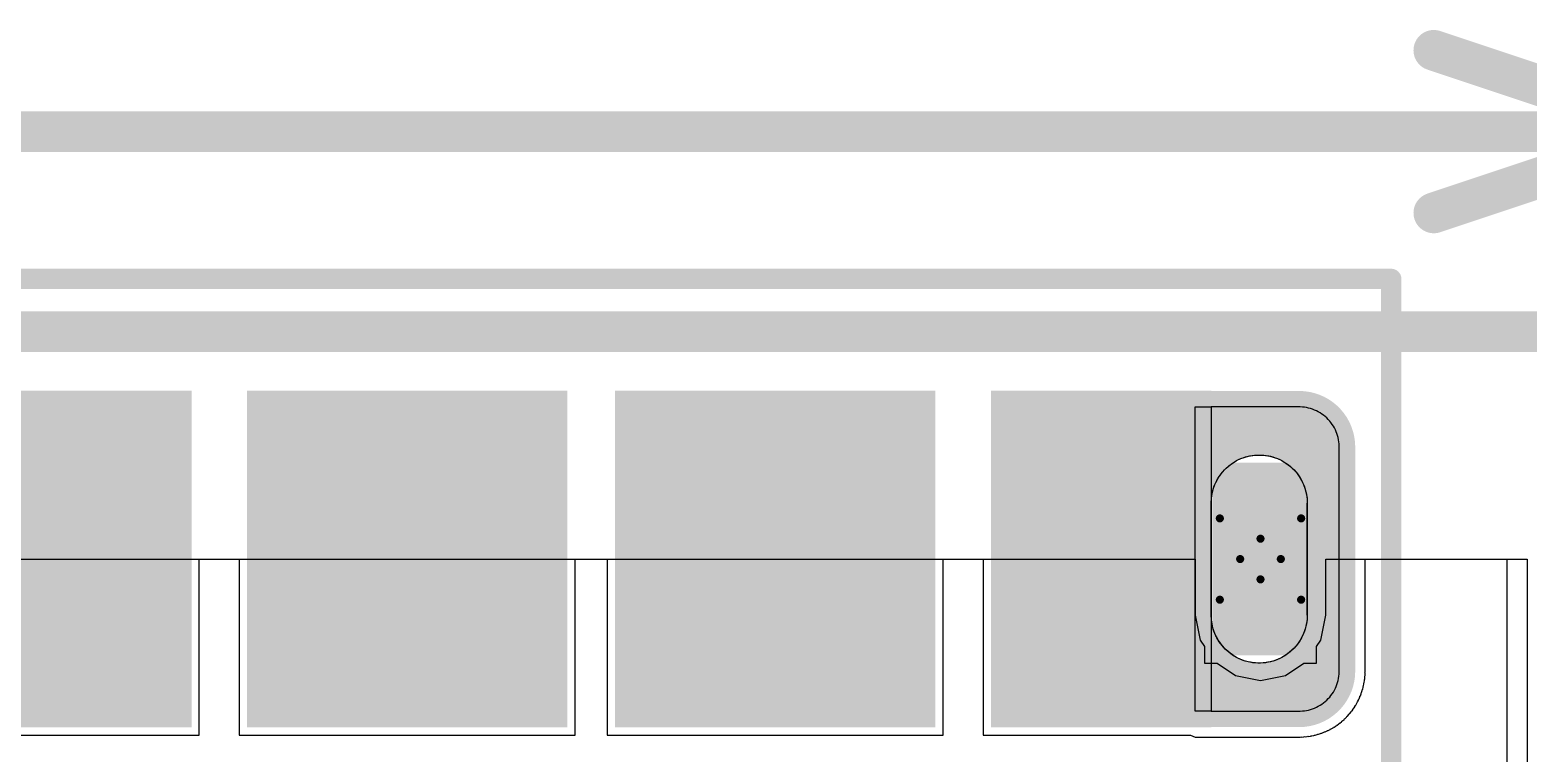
# Model space of a CAD drawing. Header units: inches. Extents: x -3 to 423, y -3 to 110.
# Drawn here: x 53.76 to 63.12, y 76.79 to 81.31 of the extents above; entities that cross this region are included whole.
import ezdxf

# ---------------------------------------------------------------- set-up
doc = ezdxf.new("R2010")
doc.units = ezdxf.units.IN
for name, color, linetype in [('Board Outline', 56, 'Continuous'), ('Bottom Layer', 5, 'Continuous'), ('Bottom Solder', 6, 'Continuous'), ('Drill Drawing', 1, 'Continuous'), ('Mechanical 1', 6, 'Continuous'), ('Mechanical 3', 76, 'Continuous'), ('Mid Layer', 16, 'Continuous'), ('Mid Layer 2', 76, 'Continuous'), ('Multi-Layer', 9, 'Continuous'), ('Pad Holes', 156, 'Continuous'), ('Top Layer', 1, 'Continuous'), ('Top Overlay', 2, 'Continuous'), ('Top Paste', 8, 'Continuous'), ('Top Solder', 216, 'Continuous')]:
    doc.layers.add(name, color=color, linetype=linetype)

msp = doc.modelspace()

# ---------------------------------------------------------------- hatches: boundary and pattern name
at = {"layer": 'Bottom Layer'}
msp.add_hatch(color=5, dxfattribs=at).paths.add_polyline_path([(61.6528, 77.5), (61.2528, 77.5), (61.2528, 78.5), (61.6528, 78.5)])
at = {"layer": 'Bottom Solder'}
msp.add_hatch(color=6, dxfattribs=at).paths.add_polyline_path([(61.7544, 77.3984), (61.1512, 77.3984), (61.1512, 78.6016), (61.7544, 78.6016)])
at = {"layer": 'Mid Layer'}
msp.add_hatch(color=16, dxfattribs=at).paths.add_polyline_path([(61.6528, 77.5), (61.2528, 77.5), (61.2528, 78.5), (61.6528, 78.5)])
at = {"layer": 'Mid Layer 2'}
msp.add_hatch(color=76, dxfattribs=at).paths.add_polyline_path([(61.6528, 77.5), (61.2528, 77.5), (61.2528, 78.5), (61.6528, 78.5)])
at = {"layer": 'Multi-Layer'}
msp.add_hatch(color=9, dxfattribs=at).paths.add_polyline_path([(61.6528, 77.5), (61.2528, 77.5), (61.2528, 78.5), (61.6528, 78.5)])
at = {"layer": 'Pad Holes'}
h = msp.add_hatch(color=7, dxfattribs=at)
edge = h.paths.add_edge_path()
edge.add_arc((61.4528, 78.35), 0.25, 0, 180)
edge.add_line((61.2028, 78.35), (61.2028, 77.65))
edge.add_arc((61.4528, 77.65), 0.25, 180, 360)
edge.add_line((61.7028, 77.65), (61.7028, 78.35))
at = {"layer": 'Top Layer'}
for points in [[(53.4958, 78.95), (54.6707, 78.95), (54.6707, 77.05), (53.4958, 77.05)], [(57.02, 77.05), (55.22, 77.05), (55.22, 78.95), (57.02, 78.95)], [(59.32, 77.05), (57.52, 77.05), (57.52, 78.95), (59.32, 78.95)], [(61.0442, 77.05), (59.8693, 77.05), (59.8693, 78.95), (61.0442, 78.95)], [(61.6528, 77.5), (61.2528, 77.5), (61.2528, 78.5), (61.6528, 78.5)]]:
    msp.add_hatch(color=1, dxfattribs=at).paths.add_polyline_path(points)
at = {"layer": 'Top Paste'}
for points in [[(53.4958, 78.95), (54.6707, 78.95), (54.6707, 77.05), (53.4958, 77.05)], [(57.02, 77.05), (55.22, 77.05), (55.22, 78.95), (57.02, 78.95)], [(59.32, 77.05), (57.52, 77.05), (57.52, 78.95), (59.32, 78.95)], [(61.0442, 77.05), (59.8693, 77.05), (59.8693, 78.95), (61.0442, 78.95)]]:
    msp.add_hatch(color=8, dxfattribs=at).paths.add_polyline_path(points)
at = {"layer": 'Top Solder'}
for points in [[(53.3942, 79.0516), (54.7723, 79.0516), (54.7723, 76.9484), (53.3942, 76.9484)], [(57.1216, 76.9484), (55.1184, 76.9484), (55.1184, 79.0516), (57.1216, 79.0516)], [(59.4216, 76.9484), (57.4184, 76.9484), (57.4184, 79.0516), (59.4216, 79.0516)], [(61.1458, 76.9484), (59.7677, 76.9484), (59.7677, 79.0516), (61.1458, 79.0516)], [(61.7544, 77.3984), (61.1512, 77.3984), (61.1512, 78.6016), (61.7544, 78.6016)]]:
    msp.add_hatch(color=216, dxfattribs=at).paths.add_polyline_path(points)

# ---------------------------------------------------------------- linework, layer by layer
at = {"layer": 'Board Outline', "const_width": 0.254}
msp.add_lwpolyline([(0.02, 79.42), (64.06, 79.42)], dxfattribs=at)
at = {"layer": 'Bottom Layer'}
for p, q in [((53.5028, 78), (61.045, 78)), ((61.045, 78), (61.045, 77.65)), ((61.8607, 77.65), (61.8607, 78)), ((61.8607, 78), (63.119, 78)), ((63.119, 78), (63.119, 68.91)), ((61.045, 77.65), (61.0761, 77.4939)), ((61.8296, 77.4939), (61.8607, 77.65)), ((61.0761, 77.4939), (61.1028, 77.4538)), ((61.1028, 77.4538), (61.1028, 77.35)), ((61.8028, 77.4538), (61.8296, 77.4939)), ((61.8028, 77.35), (61.8028, 77.4538)), ((61.1028, 77.35), (61.1818, 77.35)), ((61.1818, 77.35), (61.2968, 77.2732)), ((61.6089, 77.2732), (61.7238, 77.35)), ((61.7238, 77.35), (61.8028, 77.35)), ((61.2968, 77.2732), (61.4528, 77.2422)), ((61.4528, 77.2422), (61.6089, 77.2732))]:
    msp.add_line(p, q, dxfattribs=at)
at = {"layer": 'Drill Drawing', "const_width": 0.0508}
for points in [[(61.1988, 78.254), (61.4528, 78.127)], [(61.1988, 78.254), (61.3258, 78)], [(61.4528, 78.127), (61.7068, 78.254)], [(61.5798, 78), (61.7068, 78.254)], [(61.1988, 77.746), (61.3258, 78)], [(61.5798, 78), (61.7068, 77.746)], [(61.1988, 77.746), (61.4528, 77.873)], [(61.4528, 77.873), (61.7068, 77.746)]]:
    msp.add_lwpolyline(points, dxfattribs=at)
at = {"layer": 'Drill Drawing', "const_width": 0.0254}
for points in [[(61.1861, 78.254, 1), (61.2115, 78.254, 1)], [(61.1861, 78.254, 1), (61.2115, 78.254, 1)], [(61.6941, 78.254, 1), (61.7195, 78.254, 1)], [(61.6941, 78.254, 1), (61.7195, 78.254, 1)], [(61.4401, 78.127, 1), (61.4655, 78.127, 1)], [(61.4401, 78.127, 1), (61.4655, 78.127, 1)], [(61.3131, 78, 1), (61.3385, 78, 1)], [(61.3131, 78, 1), (61.3385, 78, 1)], [(61.5671, 78, 1), (61.5925, 78, 1)], [(61.5671, 78, 1), (61.5925, 78, 1)], [(61.4401, 77.873, 1), (61.4655, 77.873, 1)], [(61.4401, 77.873, 1), (61.4655, 77.873, 1)], [(61.1861, 77.746, 1), (61.2115, 77.746, 1)], [(61.1861, 77.746, 1), (61.2115, 77.746, 1)], [(61.6941, 77.746, 1), (61.7195, 77.746, 1)], [(61.6941, 77.746, 1), (61.7195, 77.746, 1)]]:
    msp.add_lwpolyline(points, format="xyb", close=True, dxfattribs=at)
at = {"layer": 'Mechanical 1'}
for points, const_width in [([(52.27, 79.75), (62.27, 79.75)], 0.127), ([(62.27, 76.625), (62.27, 79.75)], 0.127), ([(31.37, 79.42), (64.06, 79.42)], 0.254)]:
    msp.add_lwpolyline(points, dxfattribs=dict(at, const_width=const_width))
at = {"layer": 'Mechanical 1', "const_width": 0.0635}
msp.add_lwpolyline([(62.2382, 79.75, 1), (62.3017, 79.75, 1)], format="xyb", close=True, dxfattribs=at)
msp.add_lwpolyline([(62.2382, 79.75, 1), (62.3017, 79.75, 1)], format="xyb", close=True, dxfattribs=at)
at = {"layer": 'Mechanical 1'}
for points in [[(61.145, 78.35, -0.414214), (61.445, 78.65)], [(61.145, 78.35, -0.414214), (61.445, 78.65)], [(61.445, 78.65, -0.414214), (61.745, 78.35)], [(61.445, 78.65, -0.414214), (61.745, 78.35)], [(61.445, 77.35, -0.414214), (61.145, 77.65)], [(61.445, 77.35, -0.414214), (61.145, 77.65)], [(61.745, 77.65, -0.414214), (61.445, 77.35)], [(61.745, 77.65, -0.414214), (61.445, 77.35)]]:
    msp.add_lwpolyline(points, format="xyb", dxfattribs=at)
for points in [[(61.445, 78.65, 1), (61.445, 78.65, 1)], [(61.445, 78.65, 1), (61.445, 78.65, 1)], [(61.445, 78.65, 1), (61.445, 78.65, 1)], [(61.445, 78.65, 1), (61.445, 78.65, 1)], [(61.145, 78.35, 1), (61.145, 78.35, 1)], [(61.145, 78.35, 1), (61.145, 78.35, 1)], [(61.145, 78.35, 1), (61.145, 78.35, 1)], [(61.145, 78.35, 1), (61.145, 78.35, 1)], [(61.745, 78.35, 1), (61.745, 78.35, 1)], [(61.745, 78.35, 1), (61.745, 78.35, 1)], [(61.745, 78.35, 1), (61.745, 78.35, 1)], [(61.745, 78.35, 1), (61.745, 78.35, 1)], [(61.145, 77.65, 1), (61.145, 77.65, 1)], [(61.145, 77.65, 1), (61.145, 77.65, 1)], [(61.145, 77.65, 1), (61.145, 77.65, 1)], [(61.145, 77.65, 1), (61.145, 77.65, 1)], [(61.745, 77.65, 1), (61.745, 77.65, 1)], [(61.745, 77.65, 1), (61.745, 77.65, 1)], [(61.745, 77.65, 1), (61.745, 77.65, 1)], [(61.745, 77.65, 1), (61.745, 77.65, 1)], [(61.445, 77.35, 1), (61.445, 77.35, 1)], [(61.445, 77.35, 1), (61.445, 77.35, 1)], [(61.445, 77.35, 1), (61.445, 77.35, 1)], [(61.445, 77.35, 1), (61.445, 77.35, 1)]]:
    msp.add_lwpolyline(points, format="xyb", close=True, dxfattribs=at)
for points in [[(61.145, 77.65), (61.145, 78.35)], [(61.145, 77.65), (61.145, 78.35)], [(61.745, 77.65), (61.745, 78.35)], [(61.745, 77.65), (61.745, 78.35)]]:
    msp.add_lwpolyline(points, dxfattribs=at)
at = {"layer": 'Mechanical 3', "const_width": 0.254}
for points in [[(62.536, 81.1784), (64.06, 80.6704)], [(38.8958, 80.6704), (64.06, 80.6704)], [(62.536, 80.1624), (64.06, 80.6704)]]:
    msp.add_lwpolyline(points, dxfattribs=at)
at = {"layer": 'Mechanical 3', "const_width": 0.127}
for points in [[(62.4725, 81.1784, 1), (62.5995, 81.1784, 1)], [(62.4725, 80.1624, 1), (62.5995, 80.1624, 1)]]:
    msp.add_lwpolyline(points, format="xyb", close=True, dxfattribs=at)
at = {"layer": 'Mid Layer'}
for p, q in [((53.5028, 78), (61.045, 78)), ((61.045, 78), (61.045, 77.65)), ((61.8607, 77.65), (61.8607, 78)), ((61.8607, 78), (63.119, 78)), ((63.119, 78), (63.119, 68.91)), ((61.045, 77.65), (61.0761, 77.4939)), ((61.8296, 77.4939), (61.8607, 77.65)), ((61.0761, 77.4939), (61.1028, 77.4538)), ((61.1028, 77.4538), (61.1028, 77.35)), ((61.8028, 77.4538), (61.8296, 77.4939)), ((61.8028, 77.35), (61.8028, 77.4538)), ((61.1028, 77.35), (61.1818, 77.35)), ((61.1818, 77.35), (61.2968, 77.2732)), ((61.6089, 77.2732), (61.7238, 77.35)), ((61.7238, 77.35), (61.8028, 77.35)), ((61.2968, 77.2732), (61.4528, 77.2422)), ((61.4528, 77.2422), (61.6089, 77.2732))]:
    msp.add_line(p, q, dxfattribs=at)
at = {"layer": 'Mid Layer 2'}
for p, q in [((53.5028, 78), (61.045, 78)), ((61.045, 78), (61.045, 77.65)), ((61.8607, 77.65), (61.8607, 78)), ((61.8607, 78), (62.992, 78)), ((62.992, 78), (62.992, 38.7447)), ((61.045, 77.65), (61.0761, 77.4939)), ((61.8296, 77.4939), (61.8607, 77.65)), ((61.0761, 77.4939), (61.1028, 77.4538)), ((61.1028, 77.4538), (61.1028, 77.35)), ((61.8028, 77.4538), (61.8296, 77.4939)), ((61.8028, 77.35), (61.8028, 77.4538)), ((61.1028, 77.35), (61.1818, 77.35)), ((61.1818, 77.35), (61.2968, 77.2732)), ((61.6089, 77.2732), (61.7238, 77.35)), ((61.7238, 77.35), (61.8028, 77.35)), ((61.2968, 77.2732), (61.4528, 77.2422)), ((61.4528, 77.2422), (61.6089, 77.2732))]:
    msp.add_line(p, q, dxfattribs=at)
at = {"layer": 'Top Layer'}
for p, q in [((61.045, 77.05), (61.045, 78.95)), ((61.045, 78.95), (61.145, 78.95)), ((61.7016, 78.95), (61.145, 78.95)), ((61.145, 78.95), (61.145, 78.3579)), ((61.145, 78.95), (61.145, 77.05)), ((61.7146, 78.9493), (61.7016, 78.95)), ((61.7276, 78.9479), (61.7146, 78.9493)), ((61.7406, 78.9459), (61.7276, 78.9479)), ((61.7534, 78.9432), (61.7406, 78.9459)), ((61.766, 78.9398), (61.7534, 78.9432)), ((61.7785, 78.9357), (61.766, 78.9398)), ((61.7907, 78.931), (61.7785, 78.9357)), ((61.8027, 78.9257), (61.7907, 78.931)), ((61.8143, 78.9198), (61.8027, 78.9257)), ((61.8257, 78.9132), (61.8143, 78.9198)), ((61.8367, 78.9061), (61.8257, 78.9132)), ((61.8472, 78.8984), (61.8367, 78.9061)), ((61.8574, 78.8902), (61.8472, 78.8984)), ((61.8672, 78.8814), (61.8574, 78.8902)), ((61.8764, 78.8721), (61.8672, 78.8814)), ((61.8852, 78.8624), (61.8764, 78.8721)), ((61.8934, 78.8522), (61.8852, 78.8624)), ((61.9011, 78.8416), (61.8934, 78.8522)), ((61.9082, 78.8307), (61.9011, 78.8416)), ((61.9148, 78.8193), (61.9082, 78.8307)), ((61.9207, 78.8077), (61.9148, 78.8193)), ((61.9261, 78.7957), (61.9207, 78.8077)), ((61.9307, 78.7835), (61.9261, 78.7957)), ((61.9348, 78.771), (61.9307, 78.7835)), ((61.9382, 78.7584), (61.9348, 78.771)), ((61.9409, 78.7456), (61.9382, 78.7584)), ((61.9429, 78.7326), (61.9409, 78.7456)), ((61.3903, 78.6451), (61.4058, 78.6475)), ((61.4058, 78.6475), (61.4214, 78.6492)), ((61.4214, 78.6492), (61.4371, 78.65)), ((61.4371, 78.65), (61.4528, 78.65)), ((61.4528, 78.65), (61.4685, 78.6492)), ((61.4685, 78.6492), (61.4842, 78.6475)), ((61.4842, 78.6475), (61.4997, 78.6451)), ((61.9443, 78.7196), (61.9429, 78.7326)), ((61.945, 78.7065), (61.9443, 78.7196)), ((61.945, 77.2934), (61.945, 78.7065)), ((61.2168, 78.5449), (61.2273, 78.5566)), ((61.2273, 78.5566), (61.2384, 78.5677)), ((61.2384, 78.5677), (61.2501, 78.5782)), ((61.2501, 78.5782), (61.2623, 78.5881)), ((61.2623, 78.5881), (61.275, 78.5973)), ((61.275, 78.5973), (61.2882, 78.6059)), ((61.2882, 78.6059), (61.3018, 78.6137)), ((61.3018, 78.6137), (61.3158, 78.6209)), ((61.3158, 78.6209), (61.3301, 78.6273)), ((61.3301, 78.6273), (61.3448, 78.6329)), ((61.3448, 78.6329), (61.3598, 78.6377)), ((61.3598, 78.6377), (61.3749, 78.6418)), ((61.3749, 78.6418), (61.3903, 78.6451)), ((61.4997, 78.6451), (61.5151, 78.6418)), ((61.5151, 78.6418), (61.5302, 78.6377)), ((61.5302, 78.6377), (61.5452, 78.6329)), ((61.5452, 78.6329), (61.5598, 78.6273)), ((61.5598, 78.6273), (61.5742, 78.6209)), ((61.5742, 78.6209), (61.5882, 78.6137)), ((61.5882, 78.6137), (61.6018, 78.6059)), ((61.6018, 78.6059), (61.615, 78.5973)), ((61.615, 78.5973), (61.6277, 78.5881)), ((61.6277, 78.5881), (61.6399, 78.5782)), ((61.6399, 78.5782), (61.6516, 78.5677)), ((61.6516, 78.5677), (61.6627, 78.5566)), ((61.6627, 78.5566), (61.6732, 78.5449)), ((61.1621, 78.4502), (61.1677, 78.4648)), ((61.1677, 78.4648), (61.1741, 78.4792)), ((61.1741, 78.4792), (61.1813, 78.4932)), ((61.1813, 78.4932), (61.1891, 78.5068)), ((61.1891, 78.5068), (61.1977, 78.52)), ((61.1977, 78.52), (61.2069, 78.5327)), ((61.2069, 78.5327), (61.2168, 78.5449)), ((61.6732, 78.5449), (61.6831, 78.5327)), ((61.6831, 78.5327), (61.6923, 78.52)), ((61.6923, 78.52), (61.7009, 78.5068)), ((61.7009, 78.5068), (61.7087, 78.4932)), ((61.7087, 78.4932), (61.7159, 78.4792)), ((61.7159, 78.4792), (61.7223, 78.4648)), ((61.7223, 78.4648), (61.7279, 78.4502)), ((61.145, 78.3579), (61.1458, 78.3735)), ((61.1458, 78.3735), (61.1475, 78.3892)), ((61.1475, 78.3892), (61.1499, 78.4047)), ((61.1499, 78.4047), (61.1532, 78.4201)), ((61.1532, 78.4201), (61.1573, 78.4352)), ((61.1573, 78.4352), (61.1621, 78.4502)), ((61.7279, 78.4502), (61.7327, 78.4352)), ((61.7327, 78.4352), (61.7368, 78.4201)), ((61.7368, 78.4201), (61.7401, 78.4047)), ((61.7401, 78.4047), (61.7425, 78.3892)), ((61.7425, 78.3892), (61.7442, 78.3735)), ((61.7442, 78.3735), (61.745, 78.3579)), ((61.745, 78.3579), (61.745, 77.6421)), ((54.8207, 76.9), (54.8207, 78)), ((54.8207, 78), (55.07, 78)), ((55.07, 78), (55.07, 76.9)), ((57.17, 76.9), (57.17, 78)), ((57.17, 78), (57.37, 78)), ((57.37, 78), (57.37, 76.9)), ((59.47, 76.9), (59.47, 78)), ((59.47, 78), (59.7193, 78)), ((59.7193, 78), (59.7193, 76.9)), ((62.1074, 77.2934), (62.1074, 78)), ((62.1074, 78), (63.119, 78)), ((63.119, 78), (63.119, 68.91)), ((61.145, 77.6421), (61.145, 77.05)), ((61.1458, 77.6265), (61.145, 77.6421)), ((61.1475, 77.6108), (61.1458, 77.6265)), ((61.7442, 77.6265), (61.7425, 77.6108)), ((61.745, 77.6421), (61.7442, 77.6265)), ((61.1499, 77.5953), (61.1475, 77.6108)), ((61.1532, 77.5799), (61.1499, 77.5953)), ((61.1573, 77.5648), (61.1532, 77.5799)), ((61.1621, 77.5498), (61.1573, 77.5648)), ((61.1677, 77.5352), (61.1621, 77.5498)), ((61.1741, 77.5208), (61.1677, 77.5352)), ((61.7223, 77.5352), (61.7159, 77.5208)), ((61.7279, 77.5498), (61.7223, 77.5352)), ((61.7327, 77.5648), (61.7279, 77.5498)), ((61.7368, 77.5799), (61.7327, 77.5648)), ((61.7401, 77.5953), (61.7368, 77.5799)), ((61.7425, 77.6108), (61.7401, 77.5953)), ((61.1813, 77.5068), (61.1741, 77.5208)), ((61.1891, 77.4932), (61.1813, 77.5068)), ((61.1977, 77.48), (61.1891, 77.4932)), ((61.2069, 77.4673), (61.1977, 77.48)), ((61.2168, 77.4551), (61.2069, 77.4673)), ((61.2273, 77.4434), (61.2168, 77.4551)), ((61.2384, 77.4323), (61.2273, 77.4434)), ((61.2501, 77.4218), (61.2384, 77.4323)), ((61.6516, 77.4323), (61.6399, 77.4218)), ((61.6627, 77.4434), (61.6516, 77.4323)), ((61.6732, 77.4551), (61.6627, 77.4434)), ((61.6831, 77.4673), (61.6732, 77.4551)), ((61.6923, 77.48), (61.6831, 77.4673)), ((61.7009, 77.4932), (61.6923, 77.48)), ((61.7087, 77.5068), (61.7009, 77.4932)), ((61.7159, 77.5208), (61.7087, 77.5068)), ((61.2623, 77.4119), (61.2501, 77.4218)), ((61.275, 77.4027), (61.2623, 77.4119)), ((61.2882, 77.3941), (61.275, 77.4027)), ((61.3018, 77.3863), (61.2882, 77.3941)), ((61.3158, 77.3791), (61.3018, 77.3863)), ((61.3302, 77.3727), (61.3158, 77.3791)), ((61.3448, 77.3671), (61.3302, 77.3727)), ((61.3598, 77.3623), (61.3448, 77.3671)), ((61.3749, 77.3582), (61.3598, 77.3623)), ((61.3903, 77.3549), (61.3749, 77.3582)), ((61.4058, 77.3525), (61.3903, 77.3549)), ((61.4215, 77.3508), (61.4058, 77.3525)), ((61.4371, 77.35), (61.4215, 77.3508)), ((61.4529, 77.35), (61.4371, 77.35)), ((61.4685, 77.3508), (61.4529, 77.35)), ((61.4842, 77.3525), (61.4685, 77.3508)), ((61.4997, 77.3549), (61.4842, 77.3525)), ((61.5151, 77.3582), (61.4997, 77.3549)), ((61.5302, 77.3623), (61.5151, 77.3582)), ((61.5452, 77.3671), (61.5302, 77.3623)), ((61.5598, 77.3727), (61.5452, 77.3671)), ((61.5742, 77.3791), (61.5598, 77.3727)), ((61.5882, 77.3863), (61.5742, 77.3791)), ((61.6018, 77.3941), (61.5882, 77.3863)), ((61.615, 77.4027), (61.6018, 77.3941)), ((61.6277, 77.4119), (61.615, 77.4027)), ((61.6399, 77.4218), (61.6277, 77.4119)), ((61.9348, 77.229), (61.9382, 77.2416)), ((61.9382, 77.2416), (61.9409, 77.2544)), ((61.9409, 77.2544), (61.9429, 77.2674)), ((61.9429, 77.2674), (61.9443, 77.2804)), ((61.9443, 77.2804), (61.945, 77.2934)), ((62.1013, 77.229), (62.1033, 77.2419)), ((62.1022, 77.2464), (62.1044, 77.2505)), ((62.1033, 77.2419), (62.1022, 77.2464)), ((62.1044, 77.2505), (62.1058, 77.2635)), ((62.1045, 77.2678), (62.1064, 77.2718)), ((62.1058, 77.2635), (62.1045, 77.2678)), ((62.1056, 77.2892), (62.1074, 77.2934)), ((62.1071, 77.2849), (62.1056, 77.2892)), ((62.1064, 77.2718), (62.1071, 77.2849)), ((61.8852, 77.1376), (61.8934, 77.1478)), ((61.8934, 77.1478), (61.9011, 77.1583)), ((61.9011, 77.1583), (61.9082, 77.1693)), ((61.9082, 77.1693), (61.9148, 77.1807)), ((61.9148, 77.1807), (61.9207, 77.1923)), ((61.9207, 77.1923), (61.9261, 77.2043)), ((61.9261, 77.2043), (61.9307, 77.2165)), ((61.9307, 77.2165), (61.9348, 77.229)), ((62.0776, 77.1461), (62.0823, 77.1584)), ((62.0822, 77.1629), (62.0851, 77.1663)), ((62.0823, 77.1584), (62.0822, 77.1629)), ((62.0851, 77.1663), (62.0892, 77.1788)), ((62.0888, 77.1833), (62.0916, 77.1869)), ((62.0892, 77.1788), (62.0888, 77.1833)), ((62.0916, 77.1869), (62.095, 77.1996)), ((62.0944, 77.2041), (62.097, 77.2079)), ((62.095, 77.1996), (62.0944, 77.2041)), ((62.097, 77.2079), (62.0997, 77.2207)), ((62.0989, 77.2251), (62.1013, 77.229)), ((62.0997, 77.2207), (62.0989, 77.2251)), ((61.7276, 77.0521), (61.7406, 77.0541)), ((61.7406, 77.0541), (61.7534, 77.0568)), ((61.7534, 77.0568), (61.766, 77.0602)), ((61.766, 77.0602), (61.7785, 77.0643)), ((61.7785, 77.0643), (61.7907, 77.0689)), ((61.7907, 77.0689), (61.8027, 77.0743)), ((61.8027, 77.0743), (61.8143, 77.0802)), ((61.8143, 77.0802), (61.8257, 77.0868)), ((61.8257, 77.0868), (61.8367, 77.0939)), ((61.8367, 77.0939), (61.8472, 77.1016)), ((61.8472, 77.1016), (61.8574, 77.1098)), ((61.8574, 77.1098), (61.8672, 77.1186)), ((61.8672, 77.1186), (61.8764, 77.1278)), ((61.8764, 77.1278), (61.8852, 77.1376)), ((62.0248, 77.0524), (62.0325, 77.0629)), ((62.0325, 77.0629), (62.0335, 77.0674)), ((62.0335, 77.0674), (62.0373, 77.0699)), ((62.0373, 77.0699), (62.0444, 77.0809)), ((62.0444, 77.0809), (62.0452, 77.0854)), ((62.0452, 77.0854), (62.0488, 77.0881)), ((62.0488, 77.0881), (62.0554, 77.0994)), ((62.0554, 77.0994), (62.056, 77.104)), ((62.056, 77.104), (62.0595, 77.107)), ((62.0595, 77.107), (62.0654, 77.1187)), ((62.0654, 77.1187), (62.0658, 77.1231)), ((62.0658, 77.1231), (62.069, 77.1262)), ((62.069, 77.1262), (62.0743, 77.1382)), ((62.0743, 77.1382), (62.0745, 77.1428)), ((62.0745, 77.1428), (62.0776, 77.1461)), ((61.145, 77.05), (61.045, 77.05)), ((61.145, 77.05), (61.7015, 77.05)), ((61.7015, 77.05), (61.7146, 77.0507)), ((61.7146, 77.0507), (61.7276, 77.0521)), ((61.9251, 76.9577), (61.9277, 76.9615)), ((61.9277, 76.9615), (61.9321, 76.9625)), ((61.9321, 76.9625), (61.9427, 76.9702)), ((61.9427, 76.9702), (61.945, 76.9741)), ((61.945, 76.9741), (61.9494, 76.9754)), ((61.9494, 76.9754), (61.9596, 76.9836)), ((61.9596, 76.9836), (61.9617, 76.9876)), ((61.9617, 76.9876), (61.9661, 76.9892)), ((61.9661, 76.9892), (61.9758, 76.9979)), ((61.9758, 76.9979), (61.9778, 77.0021)), ((61.9778, 77.0021), (61.982, 77.0038)), ((61.982, 77.0038), (61.9913, 77.0131)), ((61.9913, 77.0131), (61.993, 77.0172)), ((61.993, 77.0172), (61.997, 77.0191)), ((61.997, 77.0191), (62.0058, 77.0289)), ((62.0058, 77.0289), (62.0073, 77.0332)), ((62.0073, 77.0332), (62.0113, 77.0354)), ((62.0113, 77.0354), (62.0196, 77.0456)), ((62.0196, 77.0456), (62.0209, 77.05)), ((62.0209, 77.05), (62.0248, 77.0524)), ((53.5248, 76.9), (54.8207, 76.9)), ((55.07, 76.9), (57.17, 76.9)), ((57.37, 76.9), (59.47, 76.9)), ((59.7193, 76.9), (61.0152, 76.9)), ((61.0152, 76.9), (61.045, 76.8876)), ((61.045, 76.8876), (61.7015, 76.8876)), ((61.7015, 76.8876), (61.7057, 76.8894)), ((61.7057, 76.8894), (61.71, 76.8879)), ((61.71, 76.8879), (61.7231, 76.8885)), ((61.7231, 76.8885), (61.7272, 76.8905)), ((61.7272, 76.8905), (61.7316, 76.8892)), ((61.7316, 76.8892), (61.7446, 76.8906)), ((61.7446, 76.8906), (61.7486, 76.8928)), ((61.7486, 76.8928), (61.753, 76.8917)), ((61.753, 76.8917), (61.766, 76.8937)), ((61.766, 76.8937), (61.7698, 76.8961)), ((61.7698, 76.8961), (61.7743, 76.8953)), ((61.7743, 76.8953), (61.7871, 76.898)), ((61.7871, 76.898), (61.7909, 76.9006)), ((61.7909, 76.9006), (61.7954, 76.9)), ((61.7954, 76.9), (61.808, 76.9034)), ((61.808, 76.9034), (61.8117, 76.9062)), ((61.8117, 76.9062), (61.8162, 76.9058)), ((61.8162, 76.9058), (61.8287, 76.9099)), ((61.8287, 76.9099), (61.8321, 76.9128)), ((61.8321, 76.9128), (61.8367, 76.9127)), ((61.8367, 76.9127), (61.8489, 76.9174)), ((61.8489, 76.9174), (61.8522, 76.9205)), ((61.8522, 76.9205), (61.8567, 76.9206)), ((61.8567, 76.9206), (61.8687, 76.926)), ((61.8687, 76.926), (61.8718, 76.9292)), ((61.8718, 76.9292), (61.8764, 76.9296)), ((61.8764, 76.9296), (61.888, 76.9355)), ((61.888, 76.9355), (61.891, 76.939)), ((61.891, 76.939), (61.8955, 76.9396)), ((61.8955, 76.9396), (61.9068, 76.9461)), ((61.9068, 76.9461), (61.9096, 76.9498)), ((61.9096, 76.9498), (61.9141, 76.9506)), ((61.9141, 76.9506), (61.9251, 76.9577))]:
    msp.add_line(p, q, dxfattribs=at)
at = {"layer": 'Top Overlay', "const_width": 0.127}
msp.add_lwpolyline([(52.52, 79.45), (62.02, 79.45)], dxfattribs=at)
at = {"layer": 'Top Overlay', "const_width": 0.0635}
msp.add_lwpolyline([(61.9883, 79.45, 1), (62.0518, 79.45, 1)], format="xyb", close=True, dxfattribs=at)
at = {"layer": 'Top Paste'}
for points, const_width in [([(60.945, 78.85), (61.695, 78.85)], 0.2), ([(60.945, 77.15), (60.945, 78.85)], 0.2), ([(61.845, 77.3), (61.845, 78.7)], 0.2), ([(60.995, 77.65), (60.995, 78.35)], 0.3), ([(61.845, 77.65), (61.845, 78.35)], 0.2), ([(60.945, 77.15), (61.695, 77.15)], 0.2)]:
    msp.add_lwpolyline(points, dxfattribs=dict(at, const_width=const_width))
for points, const_width in [([(60.895, 78.85, 1), (60.995, 78.85, 1)], 0.1), ([(60.895, 78.85, 1), (60.995, 78.85, 1)], 0.1), ([(61.37, 78.8, 1), (61.52, 78.8, 1)], 0.15), ([(61.645, 78.85, 1), (61.745, 78.85, 1)], 0.1), ([(61.645, 78.85, 1), (61.745, 78.85, 1)], 0.1), ([(61.395, 78.75, 1), (61.495, 78.75, 1)], 0.1), ([(61.795, 78.7, 1), (61.895, 78.7, 1)], 0.1), ([(61.795, 78.7, 1), (61.895, 78.7, 1)], 0.1), ([(60.92, 78.35, 1), (61.07, 78.35, 1)], 0.15), ([(60.92, 78.35, 1), (61.07, 78.35, 1)], 0.15), ([(61.795, 78.35, 1), (61.895, 78.35, 1)], 0.1), ([(61.795, 78.35, 1), (61.895, 78.35, 1)], 0.1), ([(60.92, 77.65, 1), (61.07, 77.65, 1)], 0.15), ([(60.92, 77.65, 1), (61.07, 77.65, 1)], 0.15), ([(61.795, 77.65, 1), (61.895, 77.65, 1)], 0.1), ([(61.795, 77.65, 1), (61.895, 77.65, 1)], 0.1), ([(61.37, 77.2, 1), (61.52, 77.2, 1)], 0.15), ([(61.395, 77.25, 1), (61.495, 77.25, 1)], 0.1), ([(61.795, 77.3, 1), (61.895, 77.3, 1)], 0.1), ([(61.795, 77.3, 1), (61.895, 77.3, 1)], 0.1), ([(60.895, 77.15, 1), (60.995, 77.15, 1)], 0.1), ([(60.895, 77.15, 1), (60.995, 77.15, 1)], 0.1), ([(61.645, 77.15, 1), (61.745, 77.15, 1)], 0.1), ([(61.645, 77.15, 1), (61.745, 77.15, 1)], 0.1)]:
    msp.add_lwpolyline(points, format="xyb", close=True, dxfattribs=dict(at, const_width=const_width))
for points, const_width in [([(60.995, 78.35, -0.414214), (61.445, 78.8)], 0.3), ([(61.695, 78.85, -0.414214), (61.845, 78.7)], 0.2), ([(61.445, 78.75, -0.414214), (61.845, 78.35)], 0.2), ([(61.445, 77.2, -0.414214), (60.995, 77.65)], 0.3), ([(61.845, 77.65, -0.414214), (61.445, 77.25)], 0.2), ([(61.845, 77.3, -0.414214), (61.695, 77.15)], 0.2)]:
    msp.add_lwpolyline(points, format="xyb", dxfattribs=dict(at, const_width=const_width))
at = {"layer": 'Top Solder'}
for points, const_width in [([(60.945, 78.95), (61.695, 78.95)], 0.2), ([(60.945, 77.05), (60.945, 78.95)], 0.2), ([(61.945, 77.3), (61.945, 78.7)], 0.2), ([(60.995, 77.65), (60.995, 78.35)], 0.3), ([(61.895, 77.65), (61.895, 78.35)], 0.3), ([(60.945, 77.05), (61.695, 77.05)], 0.2)]:
    msp.add_lwpolyline(points, dxfattribs=dict(at, const_width=const_width))
for points, const_width in [([(60.895, 78.95, 1), (60.995, 78.95, 1)], 0.1), ([(60.895, 78.95, 1), (60.995, 78.95, 1)], 0.1), ([(61.645, 78.95, 1), (61.745, 78.95, 1)], 0.1), ([(61.645, 78.95, 1), (61.745, 78.95, 1)], 0.1), ([(61.37, 78.8, 1), (61.52, 78.8, 1)], 0.15), ([(61.37, 78.8, 1), (61.52, 78.8, 1)], 0.15), ([(61.895, 78.7, 1), (61.995, 78.7, 1)], 0.1), ([(61.895, 78.7, 1), (61.995, 78.7, 1)], 0.1), ([(60.92, 78.35, 1), (61.07, 78.35, 1)], 0.15), ([(60.92, 78.35, 1), (61.07, 78.35, 1)], 0.15), ([(61.82, 78.35, 1), (61.97, 78.35, 1)], 0.15), ([(61.82, 78.35, 1), (61.97, 78.35, 1)], 0.15), ([(60.92, 77.65, 1), (61.07, 77.65, 1)], 0.15), ([(60.92, 77.65, 1), (61.07, 77.65, 1)], 0.15), ([(61.82, 77.65, 1), (61.97, 77.65, 1)], 0.15), ([(61.82, 77.65, 1), (61.97, 77.65, 1)], 0.15), ([(61.37, 77.2, 1), (61.52, 77.2, 1)], 0.15), ([(61.37, 77.2, 1), (61.52, 77.2, 1)], 0.15), ([(61.895, 77.3, 1), (61.995, 77.3, 1)], 0.1), ([(61.895, 77.3, 1), (61.995, 77.3, 1)], 0.1), ([(60.895, 77.05, 1), (60.995, 77.05, 1)], 0.1), ([(60.895, 77.05, 1), (60.995, 77.05, 1)], 0.1), ([(61.645, 77.05, 1), (61.745, 77.05, 1)], 0.1), ([(61.645, 77.05, 1), (61.745, 77.05, 1)], 0.1)]:
    msp.add_lwpolyline(points, format="xyb", close=True, dxfattribs=dict(at, const_width=const_width))
for points, const_width in [([(61.695, 78.95, -0.414214), (61.945, 78.7)], 0.2), ([(60.995, 78.35, -0.414214), (61.445, 78.8)], 0.3), ([(61.445, 78.8, -0.414214), (61.895, 78.35)], 0.3), ([(61.445, 77.2, -0.414214), (60.995, 77.65)], 0.3), ([(61.895, 77.65, -0.414214), (61.445, 77.2)], 0.3), ([(61.945, 77.3, -0.414214), (61.695, 77.05)], 0.2)]:
    msp.add_lwpolyline(points, format="xyb", dxfattribs=dict(at, const_width=const_width))

doc.saveas('drawing.dxf')
